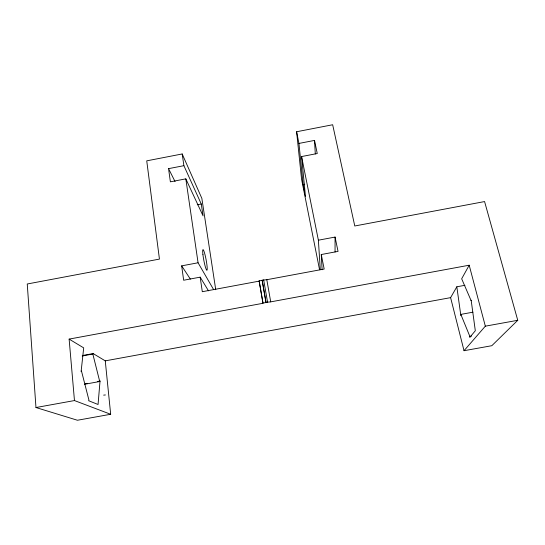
<?xml version="1.0" encoding="UTF-8"?>
<svg xmlns="http://www.w3.org/2000/svg" width="545" height="545" viewBox="0 0 545 545"><rect width="100%" height="100%" fill="white"/><g stroke="black" fill="none" stroke-linecap="round" stroke-linejoin="round"><path stroke-width="0.82" d="M472.937 312.183L460.838 314.39L460.818 315.357L456.826 286.793L464.946 285.301M460.838 314.39L469.851 336.381L469.817 337.355L475.315 330.747L471.159 300.227L471.146 300.704L461.669 278.795L469.191 265.211L270.715 301.869L265.96 302.332L262.125 280.123L266.839 279.708L324.18 269.046L321.264 254.529L338.043 251.395L335.059 237.068L318.382 240.195L320.283 269.639M97.609 381.445L100.028 381.003L98.059 404.492L88.603 400.711L88.937 400.132L81.471 370.961L81.116 371.486L83.698 347.88L69.126 339.099L74.467 400.561L110.676 414.275L105.26 360.858L93.141 353.562L82.547 355.51M319.561 269.755L301.576 179.285L296.603 131.754L332.668 124.751L354.775 225.984L484.58 201.568L517.75 320.297L491.815 345.707L464.033 350.707L450.606 297.645L456.826 286.793M84.352 384.314L99.735 381.507L100.028 381.003M82.22 355.98L92.827 354.025L93.141 353.562M464.033 350.707L485.329 326.169L517.75 320.297M215.731 289.702L201.848 198.366L182.187 153.963L146.734 160.843L159.44 259.093L27.25 283.993L35.97 407.531L77.438 420.25L110.676 414.275M168.548 168.65L183.897 165.68L201.269 204.014L203.06 215.868L185.818 178.855L170.381 181.826L168.548 168.65L175.054 181.56M298.946 143.43L314.519 140.412L317.258 153.533L301.583 156.551L305.472 196.377L303.122 184.557L298.946 143.43L296.603 131.754M197.27 204.777L201.269 204.014M303.122 184.557L304.744 184.251M208.497 290.846L200.178 277.153L183.658 280.239L181.662 265.858L198.073 262.779L213.599 289.572M259.147 280.907L262.193 280.341L266.028 302.529L262.949 303.095L259.147 280.907L263.024 303.286L69.126 339.099M259.222 281.125L202.304 291.711L200.178 277.153M105.26 360.858L450.606 297.645M85.483 383.653L87.098 383.36M35.97 407.531L74.467 400.561M469.851 336.381L471.52 336.081M103.652 395.132L105.396 394.955M181.662 265.858L190.355 279.088M469.191 265.211L485.329 326.169M92.827 354.025L99.735 381.507M301.583 156.551L318.382 240.195M266.771 279.49L270.715 301.869M263.651 279.844L267.568 302.237M182.187 153.963L183.897 165.68M185.818 178.855L198.073 262.779M314.519 140.412L315.296 153.969M321.264 254.529L322.122 269.734M335.059 237.068L335.059 252.001M202.931 254.644A10.532 1.179 79.3 0 0 206.868 270.279A10.532 1.179 79.3 0 0 205.043 254.856A10.532 1.179 79.3 0 0 202.931 254.644"/></g></svg>
